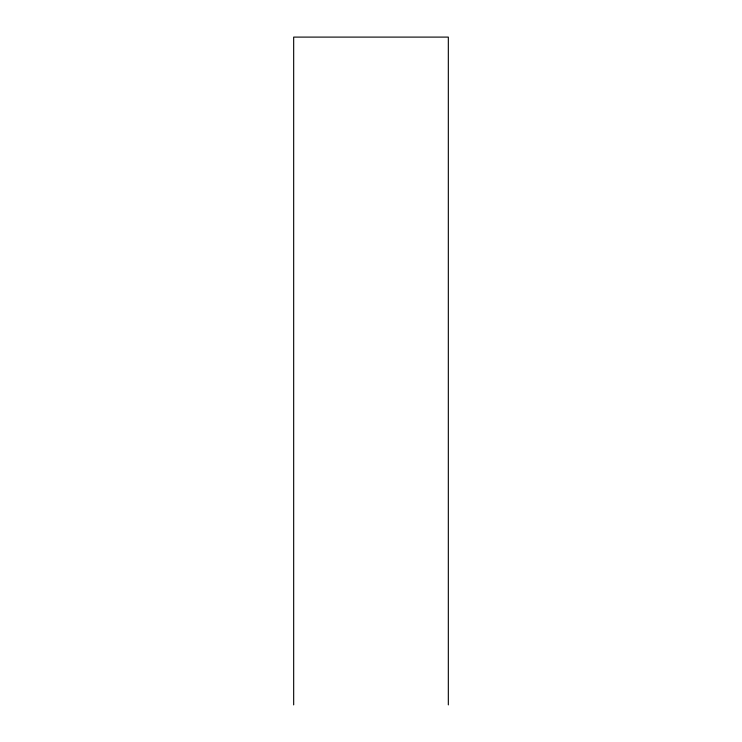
<?xml version="1.0" encoding="UTF-8"?>
<svg xmlns="http://www.w3.org/2000/svg" width="742" height="742" viewBox="0 0 742 742"><rect width="100%" height="100%" fill="white"/><g stroke="black" fill="none" stroke-linecap="round" stroke-linejoin="round"><path stroke-width="1.11" d="M448.326 704.9L448.326 37.1L293.674 37.1L293.674 704.9"/></g></svg>
